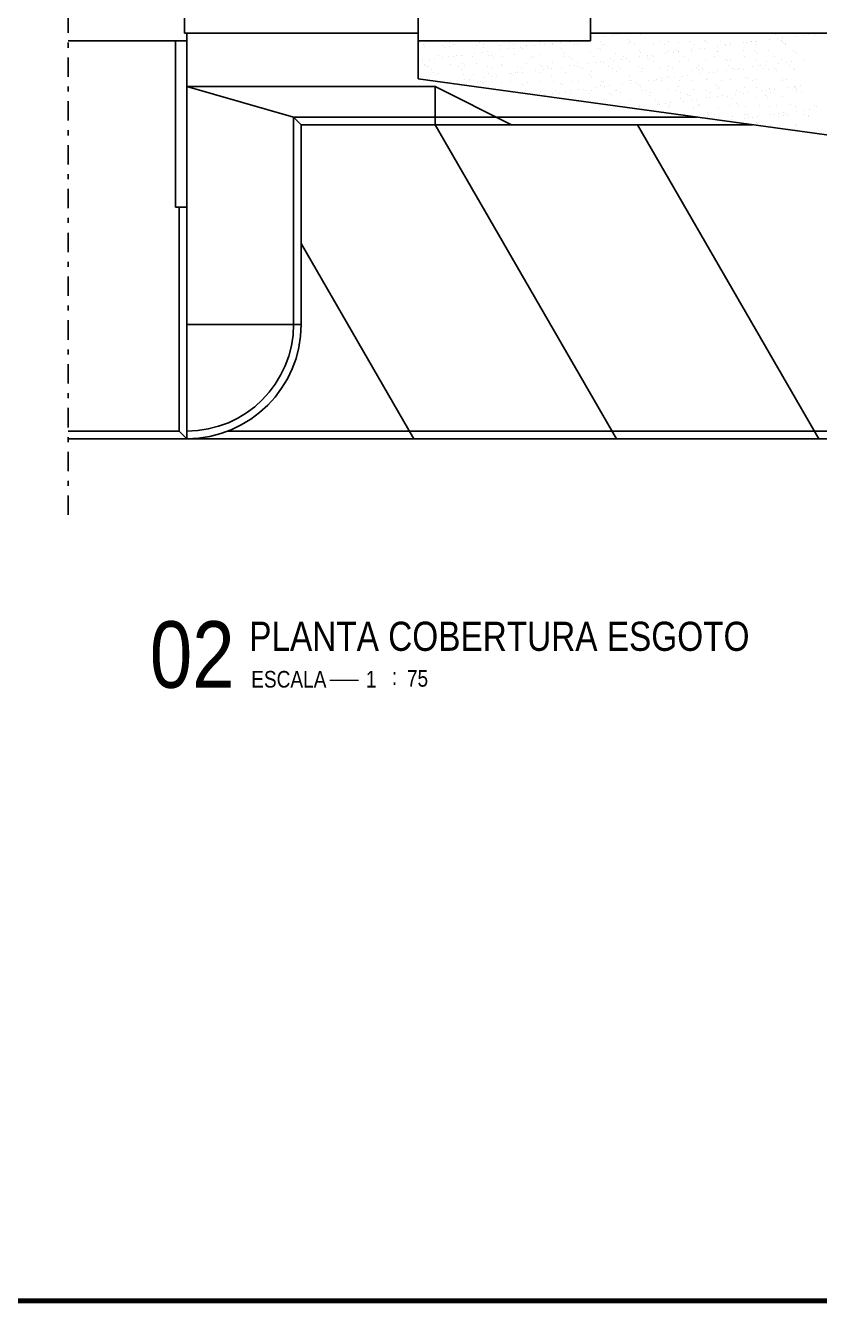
# Model space of a CAD drawing. Header units: millimetres. Extents: x 1573 to 2177, y 1587 to 1932.
# Drawn here: x 1921.25 to 1936.86, y 1873.28 to 1898.42 of the extents above; entities that cross this region are included whole.
import ezdxf
from ezdxf.enums import TextEntityAlignment as Align

# ---------------------------------------------------------------- set-up
doc = ezdxf.new("R2010")
doc.units = ezdxf.units.MM
doc.header["$LTSCALE"] = 0.03
doc.linetypes.add('DASHDOT', pattern=[25.4, 12.7, -6.35, 0, -6.35])
for name, color, linetype in [('-HIDRO', 8, 'Continuous'), ('E-txt-g', 3, 'Continuous'), ('E-TXT-Y', 2, 'Continuous'), ('HIDROSSANITÁRIO', 8, 'Continuous'), ("PRANCHA - PROJETU'S", 7, 'Continuous')]:
    doc.layers.add(name, color=color, linetype=linetype)
doc.layers.add('E-Txt-W', color=7, linetype='Continuous', lineweight=20)
doc.styles.add('F2', font='ARIALN.TTF')

# ---------------------------------------------------------------- blocks, each defined once
blk = doc.blocks.new('ADFSGASDFG')
at = {"layer": "PRANCHA - PROJETU'S", "color": 4, "const_width": 0.1}
blk.add_lwpolyline([(279.078, 106.346), (359.678, 106.346), (359.678, 48.946), (279.078, 48.946)], close=True, dxfattribs=at)
blk = doc.blocks.new('IND_DES')
at = {"layer": 'E-Txt-W', "color": 7}
blk.add_line((0.0269, -0.2428), (0.1984, -0.2428), dxfattribs=at)
at = {"layer": 'E-txt-g', "color": 7, "style": 'F2'}
for s, p in [('ESCALA', (-0.4463, -0.2864)), ('1', (0.2426, -0.2864)), (':', (0.3988, -0.2706))]:
    blk.add_text(s, height=0.1, dxfattribs=at).set_placement(p)
blk.add_attdef('ESCALA', (0.4897, -0.2812), '', height=0.1, dxfattribs=at)
at = {"layer": 'E-Txt-W', "color": 6, "style": 'F2'}
blk.add_attdef('00', text='', height=0.4, dxfattribs=at).set_placement((-0.7083, -0.2881), align=Align.CENTER)
at = {"layer": 'E-TXT-Y', "color": 7, "style": 'F2'}
for tag, p in [('PROJETO', (-0.4563, 0.1829)), ('DESENHO', (-0.4582, -0.0658))]:
    blk.add_attdef(tag, p, '', height=0.175, dxfattribs=at)

msp = doc.modelspace()

# ---------------------------------------------------------------- linework, layer by layer
at = {"layer": '-HIDRO', "linetype": 'DASHDOT'}
msp.add_line((1922.089, 1888.793), (1922.089, 1928.747), dxfattribs=at)
at = {"layer": '-HIDRO'}
for p, q in [((1924.374, 1912.139), (1924.374, 1898.27)), ((1928.969, 1898.762), (1928.969, 1898.12)), ((1932.36, 1898.12), (1932.36, 1898.762)), ((1924.374, 1898.27), (1928.969, 1898.27)), ((1924.42, 1898.27), (1924.42, 1898.12)), ((1932.36, 1898.27), (1945.329, 1898.27)), ((1932.841, 1898.246), (1932.841, 1898.246)), ((1932.892, 1898.243), (1932.892, 1898.243)), ((1933.34, 1898.252), (1933.34, 1898.252)), ((1934.342, 1898.268), (1934.342, 1898.268)), ((1935.238, 1898.254), (1935.238, 1898.254)), ((1936, 1898.247), (1936, 1898.247)), ((1936.657, 1898.245), (1936.657, 1898.245)), ((1936.738, 1898.263), (1936.738, 1898.263)), ((1924.42, 1898.12), (1922.089, 1898.12)), ((1924.195, 1894.851), (1924.195, 1898.12)), ((1924.42, 1898.12), (1924.42, 1894.851)), ((1928.969, 1898.12), (1932.36, 1898.12)), ((1928.995, 1898.092), (1928.995, 1898.092)), ((1929.075, 1898.041), (1929.075, 1898.041)), ((1929.096, 1898.006), (1929.096, 1898.006)), ((1929.45, 1898.022), (1929.45, 1898.022)), ((1929.485, 1897.99), (1929.485, 1897.99)), ((1929.588, 1898.094), (1929.588, 1898.094)), ((1929.595, 1898.012), (1929.595, 1898.012)), ((1929.668, 1898.042), (1929.668, 1898.042)), ((1930.109, 1898.031), (1930.109, 1898.031)), ((1930.181, 1898.095), (1930.181, 1898.095)), ((1930.247, 1897.983), (1930.247, 1897.983)), ((1930.261, 1898.043), (1930.261, 1898.043)), ((1930.596, 1898.028), (1930.596, 1898.028)), ((1930.774, 1898.096), (1930.774, 1898.096)), ((1930.855, 1898.045), (1930.855, 1898.045)), ((1930.986, 1897.998), (1930.986, 1897.998)), ((1931.095, 1898.035), (1931.095, 1898.035)), ((1931.099, 1898.007), (1931.099, 1898.007)), ((1931.254, 1898.027), (1931.254, 1898.027)), ((1931.353, 1898.04), (1931.353, 1898.04)), ((1931.368, 1898.097), (1931.368, 1898.097)), ((1931.448, 1898.046), (1931.448, 1898.046)), ((1931.61, 1898.053), (1931.61, 1898.053)), ((1931.612, 1898.075), (1931.612, 1898.075)), ((1931.767, 1898.095), (1931.767, 1898.095)), ((1931.866, 1898.108), (1931.866, 1898.108)), ((1931.961, 1898.098), (1931.961, 1898.098)), ((1932.041, 1898.047), (1932.041, 1898.047)), ((1932.097, 1898.051), (1932.097, 1898.051)), ((1932.379, 1898.176), (1932.379, 1898.176)), ((1932.554, 1898.099), (1932.554, 1898.099)), ((1932.596, 1898.057), (1932.596, 1898.057)), ((1932.634, 1898.048), (1932.634, 1898.048)), ((1932.637, 1898.21), (1932.637, 1898.21)), ((1932.792, 1898.23), (1932.792, 1898.23)), ((1933.094, 1898.142), (1933.094, 1898.142)), ((1933.11, 1898.076), (1933.11, 1898.076)), ((1933.129, 1898.11), (1933.129, 1898.11)), ((1933.147, 1898.1), (1933.147, 1898.1)), ((1933.228, 1898.049), (1933.228, 1898.049)), ((1933.597, 1898.073), (1933.597, 1898.073)), ((1933.741, 1898.101), (1933.741, 1898.101)), ((1933.821, 1898.05), (1933.821, 1898.05)), ((1933.891, 1898.103), (1933.891, 1898.103)), ((1934.096, 1898.08), (1934.096, 1898.08)), ((1934.334, 1898.102), (1934.334, 1898.102)), ((1934.414, 1898.051), (1934.414, 1898.051)), ((1934.611, 1898.098), (1934.611, 1898.098)), ((1934.63, 1898.119), (1934.63, 1898.119)), ((1934.665, 1898.087), (1934.665, 1898.087)), ((1934.864, 1898.009), (1934.864, 1898.009)), ((1934.927, 1898.103), (1934.927, 1898.103)), ((1935.007, 1898.052), (1935.007, 1898.052)), ((1935.019, 1898.03), (1935.019, 1898.03)), ((1935.098, 1898.096), (1935.098, 1898.096)), ((1935.118, 1898.043), (1935.118, 1898.043)), ((1935.377, 1898.077), (1935.377, 1898.077)), ((1935.427, 1898.08), (1935.427, 1898.08)), ((1935.52, 1898.104), (1935.52, 1898.104)), ((1935.532, 1898.097), (1935.532, 1898.097)), ((1935.597, 1898.102), (1935.597, 1898.102)), ((1935.601, 1898.053), (1935.601, 1898.053)), ((1935.631, 1898.11), (1935.631, 1898.11)), ((1935.89, 1898.145), (1935.89, 1898.145)), ((1936.045, 1898.165), (1936.045, 1898.165)), ((1936.111, 1898.121), (1936.111, 1898.121)), ((1936.114, 1898.105), (1936.114, 1898.105)), ((1936.144, 1898.178), (1936.144, 1898.178)), ((1936.166, 1898.095), (1936.166, 1898.095)), ((1936.194, 1898.054), (1936.194, 1898.054)), ((1936.201, 1898.063), (1936.201, 1898.063)), ((1936.403, 1898.212), (1936.403, 1898.212)), ((1936.558, 1898.232), (1936.558, 1898.232)), ((1936.773, 1898.23), (1936.773, 1898.23)), ((1929.048, 1897.737), (1929.048, 1897.737)), ((1929.203, 1897.757), (1929.203, 1897.757)), ((1929.302, 1897.77), (1929.302, 1897.77)), ((1929.365, 1897.836), (1929.365, 1897.836)), ((1929.452, 1897.801), (1929.452, 1897.801)), ((1929.561, 1897.805), (1929.561, 1897.805)), ((1929.674, 1897.816), (1929.674, 1897.816)), ((1929.716, 1897.825), (1929.716, 1897.825)), ((1929.815, 1897.838), (1929.815, 1897.838)), ((1929.852, 1897.833), (1929.852, 1897.833)), ((1930.046, 1897.802), (1930.046, 1897.802)), ((1930.074, 1897.872), (1930.074, 1897.872)), ((1930.228, 1897.892), (1930.228, 1897.892)), ((1930.328, 1897.905), (1930.328, 1897.905)), ((1930.351, 1897.84), (1930.351, 1897.84)), ((1930.413, 1897.831), (1930.413, 1897.831)), ((1930.448, 1897.799), (1930.448, 1897.799)), ((1930.586, 1897.94), (1930.586, 1897.94)), ((1930.639, 1897.803), (1930.639, 1897.803)), ((1930.741, 1897.96), (1930.741, 1897.96)), ((1930.84, 1897.973), (1930.84, 1897.973)), ((1930.865, 1897.858), (1930.865, 1897.858)), ((1931.021, 1897.966), (1931.021, 1897.966)), ((1931.21, 1897.792), (1931.21, 1897.792)), ((1931.232, 1897.804), (1931.232, 1897.804)), ((1931.353, 1897.856), (1931.353, 1897.856)), ((1931.783, 1897.96), (1931.783, 1897.96)), ((1931.825, 1897.805), (1931.825, 1897.805)), ((1931.851, 1897.862), (1931.851, 1897.862)), ((1931.949, 1897.808), (1931.949, 1897.808)), ((1931.984, 1897.776), (1931.984, 1897.776)), ((1932.366, 1897.881), (1932.366, 1897.881)), ((1932.419, 1897.806), (1932.419, 1897.806)), ((1932.521, 1897.975), (1932.521, 1897.975)), ((1932.556, 1897.943), (1932.556, 1897.943)), ((1932.746, 1897.769), (1932.746, 1897.769)), ((1932.813, 1897.739), (1932.813, 1897.739)), ((1932.853, 1897.879), (1932.853, 1897.879)), ((1932.968, 1897.76), (1932.968, 1897.76)), ((1933.012, 1897.807), (1933.012, 1897.807)), ((1933.067, 1897.773), (1933.067, 1897.773)), ((1933.319, 1897.936), (1933.319, 1897.936)), ((1933.326, 1897.807), (1933.326, 1897.807)), ((1933.352, 1897.885), (1933.352, 1897.885)), ((1933.481, 1897.827), (1933.481, 1897.827)), ((1933.484, 1897.784), (1933.484, 1897.784)), ((1933.52, 1897.752), (1933.52, 1897.752)), ((1933.58, 1897.84), (1933.58, 1897.84)), ((1933.605, 1897.808), (1933.605, 1897.808)), ((1933.839, 1897.874), (1933.839, 1897.874)), ((1933.866, 1897.904), (1933.866, 1897.904)), ((1933.994, 1897.895), (1933.994, 1897.895)), ((1934.057, 1897.952), (1934.057, 1897.952)), ((1934.092, 1897.919), (1934.092, 1897.919)), ((1934.093, 1897.908), (1934.093, 1897.908)), ((1934.198, 1897.809), (1934.198, 1897.809)), ((1934.282, 1897.746), (1934.282, 1897.746)), ((1934.351, 1897.942), (1934.351, 1897.942)), ((1934.354, 1897.901), (1934.354, 1897.901)), ((1934.506, 1897.962), (1934.506, 1897.962)), ((1934.606, 1897.975), (1934.606, 1897.975)), ((1934.792, 1897.81), (1934.792, 1897.81)), ((1934.852, 1897.908), (1934.852, 1897.908)), ((1934.855, 1897.913), (1934.855, 1897.913)), ((1935.02, 1897.761), (1935.02, 1897.761)), ((1935.367, 1897.926), (1935.367, 1897.926)), ((1935.385, 1897.812), (1935.385, 1897.812)), ((1935.593, 1897.928), (1935.593, 1897.928)), ((1935.609, 1897.735), (1935.609, 1897.735)), ((1935.628, 1897.896), (1935.628, 1897.896)), ((1935.854, 1897.924), (1935.854, 1897.924)), ((1935.978, 1897.813), (1935.978, 1897.813)), ((1936.123, 1897.754), (1936.123, 1897.754)), ((1936.353, 1897.93), (1936.353, 1897.93)), ((1936.39, 1897.889), (1936.39, 1897.889)), ((1936.556, 1897.738), (1936.556, 1897.738)), ((1929.102, 1897.649), (1929.102, 1897.649)), ((1929.108, 1897.639), (1929.108, 1897.639)), ((1929.148, 1897.615), (1929.148, 1897.615)), ((1929.229, 1897.564), (1929.229, 1897.564)), ((1929.268, 1897.497), (1929.268, 1897.497)), ((1929.607, 1897.645), (1929.607, 1897.645)), ((1929.742, 1897.617), (1929.742, 1897.617)), ((1929.822, 1897.565), (1929.822, 1897.565)), ((1929.84, 1897.664), (1929.84, 1897.664)), ((1929.875, 1897.632), (1929.875, 1897.632)), ((1930.121, 1897.664), (1930.121, 1897.664)), ((1930.335, 1897.618), (1930.335, 1897.618)), ((1930.415, 1897.566), (1930.415, 1897.566)), ((1930.608, 1897.661), (1930.608, 1897.661)), ((1930.638, 1897.625), (1930.638, 1897.625)), ((1930.877, 1897.491), (1930.877, 1897.491)), ((1930.917, 1897.49), (1930.917, 1897.49)), ((1930.928, 1897.619), (1930.928, 1897.619)), ((1931.009, 1897.567), (1931.009, 1897.567)), ((1931.016, 1897.503), (1931.016, 1897.503)), ((1931.107, 1897.668), (1931.107, 1897.668)), ((1931.275, 1897.537), (1931.275, 1897.537)), ((1931.365, 1897.489), (1931.365, 1897.489)), ((1931.376, 1897.641), (1931.376, 1897.641)), ((1931.411, 1897.608), (1931.411, 1897.608)), ((1931.43, 1897.557), (1931.43, 1897.557)), ((1931.521, 1897.62), (1931.521, 1897.62)), ((1931.529, 1897.57), (1931.529, 1897.57)), ((1931.602, 1897.569), (1931.602, 1897.569)), ((1931.622, 1897.686), (1931.622, 1897.686)), ((1931.788, 1897.604), (1931.788, 1897.604)), ((1931.863, 1897.495), (1931.863, 1897.495)), ((1931.942, 1897.625), (1931.942, 1897.625)), ((1932.042, 1897.638), (1932.042, 1897.638)), ((1932.109, 1897.684), (1932.109, 1897.684)), ((1932.115, 1897.621), (1932.115, 1897.621)), ((1932.173, 1897.602), (1932.173, 1897.602)), ((1932.195, 1897.57), (1932.195, 1897.57)), ((1932.3, 1897.672), (1932.3, 1897.672)), ((1932.378, 1897.514), (1932.378, 1897.514)), ((1932.455, 1897.692), (1932.455, 1897.692)), ((1932.554, 1897.705), (1932.554, 1897.705)), ((1932.608, 1897.69), (1932.608, 1897.69)), ((1932.708, 1897.622), (1932.708, 1897.622)), ((1932.788, 1897.571), (1932.788, 1897.571)), ((1932.865, 1897.512), (1932.865, 1897.512)), ((1932.912, 1897.617), (1932.912, 1897.617)), ((1932.947, 1897.585), (1932.947, 1897.585)), ((1933.122, 1897.709), (1933.122, 1897.709)), ((1933.301, 1897.623), (1933.301, 1897.623)), ((1933.364, 1897.518), (1933.364, 1897.518)), ((1933.382, 1897.572), (1933.382, 1897.572)), ((1933.609, 1897.706), (1933.609, 1897.706)), ((1933.709, 1897.578), (1933.709, 1897.578)), ((1933.878, 1897.536), (1933.878, 1897.536)), ((1933.894, 1897.624), (1933.894, 1897.624)), ((1933.975, 1897.573), (1933.975, 1897.573)), ((1934.108, 1897.713), (1934.108, 1897.713)), ((1934.366, 1897.534), (1934.366, 1897.534)), ((1934.448, 1897.594), (1934.448, 1897.594)), ((1934.483, 1897.562), (1934.483, 1897.562)), ((1934.488, 1897.625), (1934.488, 1897.625)), ((1934.568, 1897.574), (1934.568, 1897.574)), ((1934.623, 1897.731), (1934.623, 1897.731)), ((1934.682, 1897.492), (1934.682, 1897.492)), ((1934.781, 1897.505), (1934.781, 1897.505)), ((1934.864, 1897.54), (1934.864, 1897.54)), ((1935.04, 1897.539), (1935.04, 1897.539)), ((1935.055, 1897.729), (1935.055, 1897.729)), ((1935.081, 1897.626), (1935.081, 1897.626)), ((1935.11, 1897.729), (1935.11, 1897.729)), ((1935.161, 1897.575), (1935.161, 1897.575)), ((1935.195, 1897.56), (1935.195, 1897.56)), ((1935.245, 1897.555), (1935.245, 1897.555)), ((1935.294, 1897.573), (1935.294, 1897.573)), ((1935.379, 1897.559), (1935.379, 1897.559)), ((1935.553, 1897.607), (1935.553, 1897.607)), ((1935.674, 1897.627), (1935.674, 1897.627)), ((1935.708, 1897.627), (1935.708, 1897.627)), ((1935.755, 1897.576), (1935.755, 1897.576)), ((1935.807, 1897.64), (1935.807, 1897.64)), ((1935.818, 1897.722), (1935.818, 1897.722)), ((1935.866, 1897.557), (1935.866, 1897.557)), ((1935.983, 1897.57), (1935.983, 1897.57)), ((1936.019, 1897.538), (1936.019, 1897.538)), ((1936.065, 1897.674), (1936.065, 1897.674)), ((1936.22, 1897.695), (1936.22, 1897.695)), ((1936.267, 1897.628), (1936.267, 1897.628)), ((1936.32, 1897.708), (1936.32, 1897.708)), ((1936.348, 1897.577), (1936.348, 1897.577)), ((1936.365, 1897.563), (1936.365, 1897.563)), ((1929.303, 1897.465), (1929.303, 1897.465)), ((1929.377, 1897.469), (1929.377, 1897.469)), ((1929.606, 1897.324), (1929.606, 1897.324)), ((1929.736, 1897.334), (1929.736, 1897.334)), ((1929.864, 1897.466), (1929.864, 1897.466)), ((1929.891, 1897.355), (1929.891, 1897.355)), ((1929.99, 1897.368), (1929.99, 1897.368)), ((1930.065, 1897.458), (1930.065, 1897.458)), ((1930.133, 1897.297), (1930.133, 1897.297)), ((1930.2, 1897.325), (1930.2, 1897.325)), ((1930.231, 1897.306), (1930.231, 1897.306)), ((1930.249, 1897.402), (1930.249, 1897.402)), ((1930.266, 1897.274), (1930.266, 1897.274)), ((1930.363, 1897.473), (1930.363, 1897.473)), ((1930.404, 1897.422), (1930.404, 1897.422)), ((1930.503, 1897.435), (1930.503, 1897.435)), ((1930.62, 1897.294), (1930.62, 1897.294)), ((1930.762, 1897.469), (1930.762, 1897.469)), ((1930.793, 1897.326), (1930.793, 1897.326)), ((1930.803, 1897.473), (1930.803, 1897.473)), ((1930.838, 1897.441), (1930.838, 1897.441)), ((1931.028, 1897.267), (1931.028, 1897.267)), ((1931.119, 1897.301), (1931.119, 1897.301)), ((1931.386, 1897.327), (1931.386, 1897.327)), ((1931.601, 1897.435), (1931.601, 1897.435)), ((1931.634, 1897.319), (1931.634, 1897.319)), ((1931.766, 1897.283), (1931.766, 1897.283)), ((1931.802, 1897.251), (1931.802, 1897.251)), ((1931.979, 1897.328), (1931.979, 1897.328)), ((1932.121, 1897.317), (1932.121, 1897.317)), ((1932.339, 1897.45), (1932.339, 1897.45)), ((1932.374, 1897.418), (1932.374, 1897.418)), ((1932.564, 1897.244), (1932.564, 1897.244)), ((1932.573, 1897.329), (1932.573, 1897.329)), ((1932.62, 1897.323), (1932.62, 1897.323)), ((1932.73, 1897.235), (1932.73, 1897.235)), ((1932.989, 1897.269), (1932.989, 1897.269)), ((1933.134, 1897.342), (1933.134, 1897.342)), ((1933.137, 1897.411), (1933.137, 1897.411)), ((1933.144, 1897.29), (1933.144, 1897.29)), ((1933.166, 1897.33), (1933.166, 1897.33)), ((1933.243, 1897.303), (1933.243, 1897.303)), ((1933.302, 1897.259), (1933.302, 1897.259)), ((1933.502, 1897.337), (1933.502, 1897.337)), ((1933.621, 1897.339), (1933.621, 1897.339)), ((1933.656, 1897.357), (1933.656, 1897.357)), ((1933.756, 1897.37), (1933.756, 1897.37)), ((1933.759, 1897.331), (1933.759, 1897.331)), ((1933.875, 1897.427), (1933.875, 1897.427)), ((1933.91, 1897.394), (1933.91, 1897.394)), ((1934.014, 1897.404), (1934.014, 1897.404)), ((1934.12, 1897.346), (1934.12, 1897.346)), ((1934.169, 1897.425), (1934.169, 1897.425)), ((1934.268, 1897.438), (1934.268, 1897.438)), ((1934.352, 1897.332), (1934.352, 1897.332)), ((1934.527, 1897.472), (1934.527, 1897.472)), ((1934.635, 1897.364), (1934.635, 1897.364)), ((1934.672, 1897.388), (1934.672, 1897.388)), ((1934.838, 1897.236), (1934.838, 1897.236)), ((1934.946, 1897.333), (1934.946, 1897.333)), ((1935.122, 1897.362), (1935.122, 1897.362)), ((1935.411, 1897.403), (1935.411, 1897.403)), ((1935.446, 1897.371), (1935.446, 1897.371)), ((1935.539, 1897.334), (1935.539, 1897.334)), ((1935.621, 1897.368), (1935.621, 1897.368)), ((1936.132, 1897.336), (1936.132, 1897.336)), ((1936.135, 1897.387), (1936.135, 1897.387)), ((1936.208, 1897.365), (1936.208, 1897.365)), ((1936.495, 1897.238), (1936.495, 1897.238)), ((1929.308, 1897.22), (1924.42, 1897.22)), ((1926.521, 1896.62), (1924.42, 1897.22)), ((1929.308, 1897.22), (1929.308, 1896.47)), ((1929.308, 1897.22), (1930.808, 1896.47)), ((1930.889, 1897.124), (1930.889, 1897.124)), ((1931.082, 1897.142), (1931.082, 1897.142)), ((1931.162, 1897.09), (1931.162, 1897.09)), ((1931.194, 1897.116), (1931.194, 1897.116)), ((1931.229, 1897.083), (1931.229, 1897.083)), ((1931.377, 1897.122), (1931.377, 1897.122)), ((1931.45, 1897.067), (1931.45, 1897.067)), ((1931.605, 1897.087), (1931.605, 1897.087)), ((1931.675, 1897.143), (1931.675, 1897.143)), ((1931.704, 1897.1), (1931.704, 1897.1)), ((1931.756, 1897.092), (1931.756, 1897.092)), ((1931.875, 1897.128), (1931.875, 1897.128)), ((1931.963, 1897.134), (1931.963, 1897.134)), ((1931.991, 1897.077), (1931.991, 1897.077)), ((1932.118, 1897.155), (1932.118, 1897.155)), ((1932.217, 1897.168), (1932.217, 1897.168)), ((1932.269, 1897.144), (1932.269, 1897.144)), ((1932.349, 1897.093), (1932.349, 1897.093)), ((1932.39, 1897.147), (1932.39, 1897.147)), ((1932.476, 1897.202), (1932.476, 1897.202)), ((1932.631, 1897.222), (1932.631, 1897.222)), ((1932.73, 1897.092), (1932.73, 1897.092)), ((1932.765, 1897.06), (1932.765, 1897.06)), ((1932.862, 1897.145), (1932.862, 1897.145)), ((1932.877, 1897.144), (1932.877, 1897.144)), ((1932.942, 1897.094), (1932.942, 1897.094)), ((1933.337, 1897.227), (1933.337, 1897.227)), ((1933.376, 1897.151), (1933.376, 1897.151)), ((1933.455, 1897.146), (1933.455, 1897.146)), ((1933.527, 1897.053), (1933.527, 1897.053)), ((1933.535, 1897.095), (1933.535, 1897.095)), ((1933.89, 1897.169), (1933.89, 1897.169)), ((1934.048, 1897.147), (1934.048, 1897.147)), ((1934.1, 1897.221), (1934.1, 1897.221)), ((1934.129, 1897.096), (1934.129, 1897.096)), ((1934.132, 1896.979), (1934.132, 1896.979)), ((1934.265, 1897.069), (1934.265, 1897.069)), ((1934.301, 1897.037), (1934.301, 1897.037)), ((1934.378, 1897.167), (1934.378, 1897.167)), ((1934.642, 1897.148), (1934.642, 1897.148)), ((1934.647, 1896.997), (1934.647, 1896.997)), ((1934.703, 1897.002), (1934.703, 1897.002)), ((1934.722, 1897.097), (1934.722, 1897.097)), ((1934.858, 1897.022), (1934.858, 1897.022)), ((1934.873, 1897.204), (1934.873, 1897.204)), ((1934.876, 1897.173), (1934.876, 1897.173)), ((1934.957, 1897.035), (1934.957, 1897.035)), ((1935.063, 1897.03), (1935.063, 1897.03)), ((1935.134, 1896.995), (1935.134, 1896.995)), ((1935.216, 1897.069), (1935.216, 1897.069)), ((1935.235, 1897.149), (1935.235, 1897.149)), ((1935.315, 1897.098), (1935.315, 1897.098)), ((1935.37, 1897.09), (1935.37, 1897.09)), ((1935.391, 1897.192), (1935.391, 1897.192)), ((1935.47, 1897.103), (1935.47, 1897.103)), ((1935.633, 1897.001), (1935.633, 1897.001)), ((1935.635, 1897.197), (1935.635, 1897.197)), ((1935.728, 1897.137), (1935.728, 1897.137)), ((1935.801, 1897.045), (1935.801, 1897.045)), ((1935.828, 1897.15), (1935.828, 1897.15)), ((1935.836, 1897.013), (1935.836, 1897.013)), ((1935.878, 1897.19), (1935.878, 1897.19)), ((1935.883, 1897.157), (1935.883, 1897.157)), ((1935.908, 1897.099), (1935.908, 1897.099)), ((1935.982, 1897.17), (1935.982, 1897.17)), ((1936.147, 1897.02), (1936.147, 1897.02)), ((1936.241, 1897.204), (1936.241, 1897.204)), ((1936.374, 1897.213), (1936.374, 1897.213)), ((1936.377, 1897.196), (1936.377, 1897.196)), ((1936.396, 1897.225), (1936.396, 1897.225)), ((1936.409, 1897.18), (1936.409, 1897.18)), ((1936.421, 1897.151), (1936.421, 1897.151)), ((1936.502, 1897.1), (1936.502, 1897.1)), ((1932.133, 1896.95), (1932.133, 1896.95)), ((1932.632, 1896.956), (1932.632, 1896.956)), ((1932.954, 1896.886), (1932.954, 1896.886)), ((1933.146, 1896.975), (1933.146, 1896.975)), ((1933.164, 1896.799), (1933.164, 1896.799)), ((1933.319, 1896.82), (1933.319, 1896.82)), ((1933.32, 1896.853), (1933.32, 1896.853)), ((1933.388, 1896.784), (1933.388, 1896.784)), ((1933.418, 1896.833), (1933.418, 1896.833)), ((1933.633, 1896.972), (1933.633, 1896.972)), ((1933.677, 1896.867), (1933.677, 1896.867)), ((1933.693, 1896.902), (1933.693, 1896.902)), ((1933.728, 1896.869), (1933.728, 1896.869)), ((1933.832, 1896.887), (1933.832, 1896.887)), ((1933.902, 1896.802), (1933.902, 1896.802)), ((1933.913, 1896.854), (1933.913, 1896.854)), ((1933.931, 1896.9), (1933.931, 1896.9)), ((1934.19, 1896.934), (1934.19, 1896.934)), ((1934.345, 1896.955), (1934.345, 1896.955)), ((1934.39, 1896.8), (1934.39, 1896.8)), ((1934.444, 1896.968), (1934.444, 1896.968)), ((1934.49, 1896.863), (1934.49, 1896.863)), ((1934.506, 1896.855), (1934.506, 1896.855)), ((1934.888, 1896.806), (1934.888, 1896.806)), ((1935.099, 1896.856), (1935.099, 1896.856)), ((1935.229, 1896.878), (1935.229, 1896.878)), ((1935.264, 1896.846), (1935.264, 1896.846)), ((1935.403, 1896.825), (1935.403, 1896.825)), ((1935.693, 1896.857), (1935.693, 1896.857)), ((1935.89, 1896.823), (1935.89, 1896.823)), ((1936.026, 1896.84), (1936.026, 1896.84)), ((1936.286, 1896.859), (1936.286, 1896.859)), ((1936.389, 1896.829), (1936.389, 1896.829)), ((1936.417, 1896.734), (1936.417, 1896.734)), ((1936.572, 1896.755), (1936.572, 1896.755)), ((1936.671, 1896.768), (1936.671, 1896.768)), ((1936.764, 1896.855), (1936.764, 1896.855)), ((1936.799, 1896.823), (1936.799, 1896.823)), ((1926.671, 1896.47), (1926.521, 1896.62)), ((1926.521, 1896.62), (1926.521, 1892.543)), ((1934.451, 1896.62), (1926.521, 1896.62)), ((1933.917, 1896.696), (1933.917, 1896.696)), ((1934.202, 1896.67), (1934.202, 1896.67)), ((1934.656, 1896.711), (1934.656, 1896.711)), ((1934.659, 1896.63), (1934.659, 1896.63)), ((1934.691, 1896.679), (1934.691, 1896.679)), ((1934.795, 1896.671), (1934.795, 1896.671)), ((1934.876, 1896.62), (1934.876, 1896.62)), ((1935.033, 1896.552), (1935.033, 1896.552)), ((1935.132, 1896.565), (1935.132, 1896.565)), ((1935.146, 1896.628), (1935.146, 1896.628)), ((1935.389, 1896.672), (1935.389, 1896.672)), ((1935.391, 1896.599), (1935.391, 1896.599)), ((1935.453, 1896.672), (1935.453, 1896.672)), ((1935.469, 1896.621), (1935.469, 1896.621)), ((1935.546, 1896.62), (1935.546, 1896.62)), ((1935.619, 1896.52), (1935.619, 1896.52)), ((1935.645, 1896.634), (1935.645, 1896.634)), ((1935.645, 1896.633), (1935.645, 1896.633)), ((1935.654, 1896.488), (1935.654, 1896.488)), ((1935.904, 1896.667), (1935.904, 1896.667)), ((1935.982, 1896.673), (1935.982, 1896.673)), ((1936.059, 1896.687), (1936.059, 1896.687)), ((1936.062, 1896.622), (1936.062, 1896.622)), ((1936.158, 1896.7), (1936.158, 1896.7)), ((1936.159, 1896.653), (1936.159, 1896.653)), ((1936.192, 1896.688), (1936.192, 1896.688)), ((1936.227, 1896.655), (1936.227, 1896.655)), ((1936.416, 1896.482), (1936.416, 1896.482)), ((1936.575, 1896.674), (1936.575, 1896.674)), ((1936.646, 1896.65), (1936.646, 1896.65)), ((1936.655, 1896.623), (1936.655, 1896.623)), ((1926.671, 1896.47), (1926.671, 1892.543)), ((1935.547, 1896.47), (1926.671, 1896.47)), ((1929.304, 1896.47), (1932.871, 1890.293)), ((1933.283, 1896.47), (1936.85, 1890.293)), ((1935.902, 1896.455), (1935.902, 1896.455)), ((1936.401, 1896.462), (1936.401, 1896.462)), ((1936.44, 1896.382), (1936.44, 1896.382)), ((1936.582, 1896.33), (1936.582, 1896.33)), ((1936.846, 1896.298), (1936.846, 1896.298)), ((1924.42, 1894.851), (1924.195, 1894.851)), ((1924.27, 1894.851), (1924.27, 1890.443)), ((1924.42, 1894.851), (1924.42, 1890.293)), ((1926.671, 1894.132), (1928.887, 1890.293)), ((1924.42, 1892.543), (1926.671, 1892.543)), ((1922.089, 1890.443), (1924.27, 1890.443)), ((1924.27, 1890.443), (1924.42, 1890.293)), ((1925.228, 1890.443), (1944.32, 1890.443)), ((1922.089, 1890.293), (1947.153, 1890.293))]:
    msp.add_line(p, q, dxfattribs=at)
at = {"layer": '-HIDRO', "ltscale": 0.5}
for p, q in [((1928.969, 1898.12), (1928.969, 1897.37)), ((1928.969, 1897.37), (1944.635, 1895.226))]:
    msp.add_line(p, q, dxfattribs=at)
at = {"layer": '-HIDRO'}
for radius in [2.25, 2.1]:
    msp.add_arc((1924.42, 1892.543), radius, 270, 360, dxfattribs=at)

# ---------------------------------------------------------------- block references
at = {"layer": 'HIDROSSANITÁRIO', "color": 8}
ref = msp.add_blockref('IND_DES', (1927.148, 1886.336), dxfattribs=dict(at, xscale=3.272480263815854, yscale=3.272480263815854, zscale=3.272480263815854))
ref.add_attrib('00', '02', dxfattribs={"layer": 'E-Txt-W', "height": 1.309, "style": 'F2'}).set_placement((1924.527, 1885.394), align=Align.CENTER)
ref.add_attrib('DESENHO', 'PLANTA COBERTURA ESGOTO', (1925.648, 1886.121), dxfattribs={"layer": 'E-TXT-Y', "color": 2, "height": 0.57268, "style": 'F2'})
ref.add_attrib('ESCALA', '75', (1928.75, 1885.416), dxfattribs={"layer": 'E-txt-g', "color": 7, "height": 0.3272, "style": 'F2'})
at = {"layer": "PRANCHA - PROJETU'S", "color": 1}
msp.add_blockref('ADFSGASDFG', (1607.877, 1824.388), dxfattribs=at)

doc.saveas('drawing.dxf')
